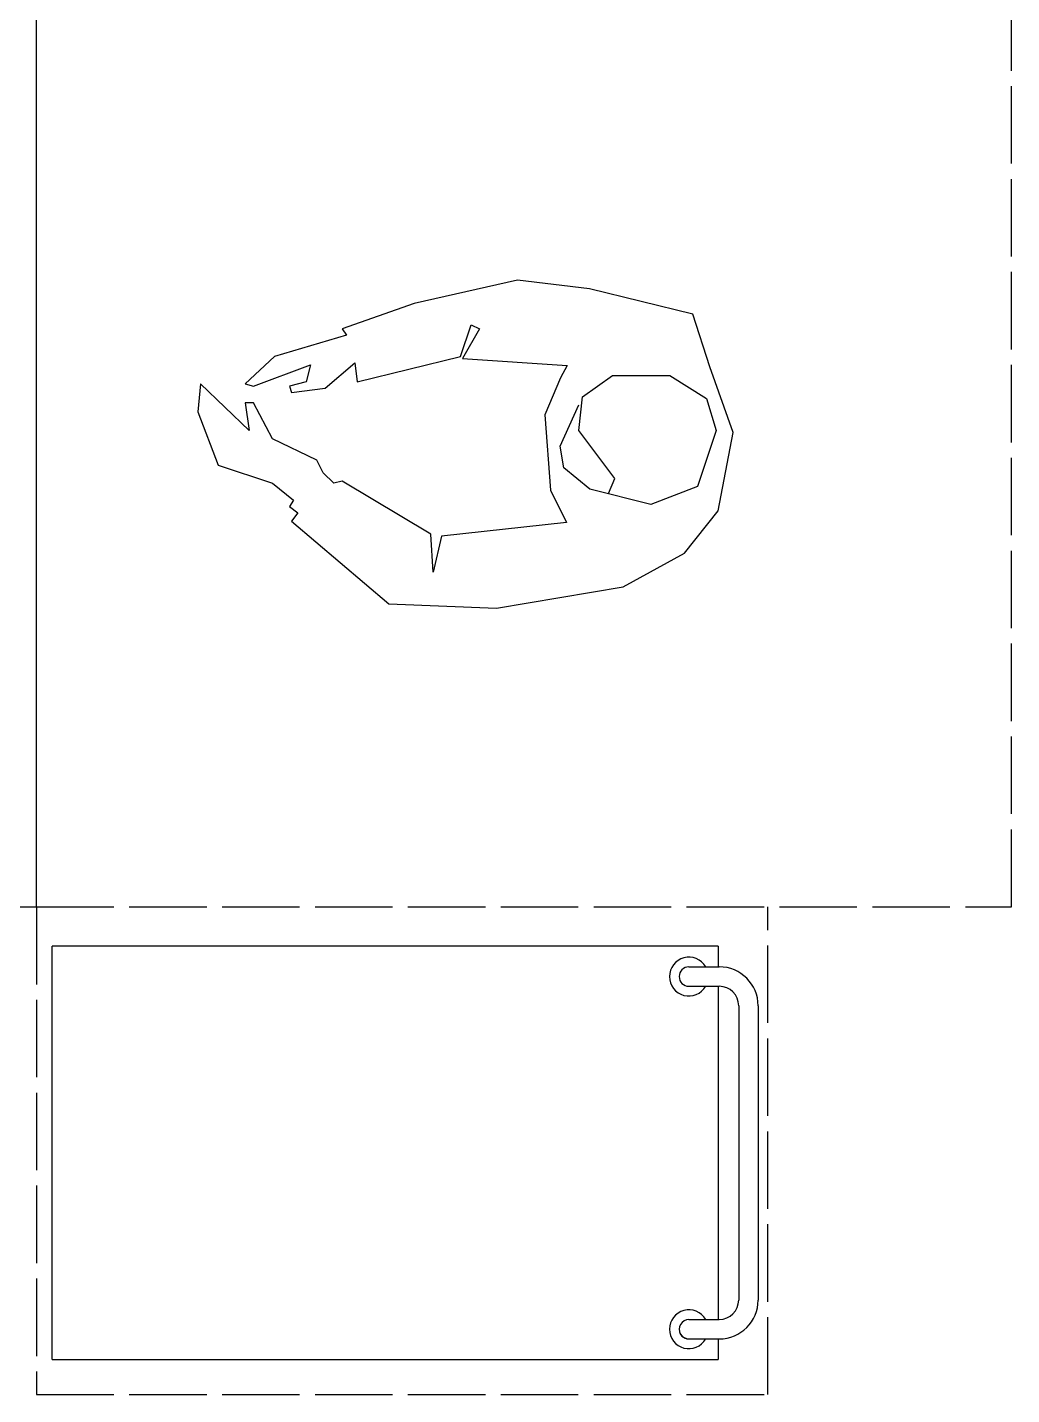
# Model space of a CAD drawing. Header units: millimetres. Extents: x -9564 to 100419, y -25359 to 24346.
# Drawn here: x 13323 to 14131, y 8459 to 9580 of the extents above; entities that cross this region are included whole.
import ezdxf

# ---------------------------------------------------------------- set-up
doc = ezdxf.new("R2010")
doc.units = ezdxf.units.MM
doc.header["$LTSCALE"] = 100
doc.linetypes.add('DASHED2', pattern=[0.762, 0.635, -0.127])
doc.layers.add('freecads.com', color=7, linetype='Continuous')

msp = doc.modelspace()

# ---------------------------------------------------------------- linework, layer by layer
for p, q in [((13330.812, 8858.631), (13330.812, 9681.631)), ((12514.812, 8858.631), (13330.812, 8858.631)), ((13343.757, 8487.446), (13343.757, 8826.331))]:
    msp.add_line(p, q)
at = {"color": 3, "linetype": 'DASHED2'}
for p, q in [((14130.812, 8858.631), (14130.812, 9681.631)), ((13330.812, 8858.631), (14130.812, 8858.631)), ((13330.812, 8858.631), (13330.812, 8458.631)), ((13930.812, 8458.631), (13930.812, 8858.631)), ((13330.812, 8458.631), (13930.812, 8458.631))]:
    msp.add_line(p, q, dxfattribs=at)
at = {"layer": 'freecads.com'}
for p, q in [((13725.525, 9372.545), (13640.613, 9353.469)), ((13784.443, 9365.609), (13725.525, 9372.545)), ((13869.355, 9344.799), (13784.443, 9365.609)), ((13640.613, 9353.469), (13581.695, 9332.659)), ((13883.218, 9301.444), (13869.355, 9344.799)), ((13581.695, 9332.659), (13585.161, 9327.457)), ((13678.737, 9310.115), (13687.401, 9336.128)), ((13694.333, 9332.659), (13680.47, 9308.381)), ((13687.401, 9336.128), (13694.333, 9332.659)), ((13585.161, 9327.457), (13526.243, 9310.115)), ((13526.243, 9310.115), (13501.982, 9287.571)), ((13593.825, 9289.305), (13678.737, 9310.115)), ((13680.47, 9308.381), (13766.288, 9302.73)), ((13508.914, 9285.836), (13555.702, 9303.178)), ((13555.702, 9303.178), (13552.236, 9289.305)), ((13567.832, 9284.102), (13592.092, 9304.912)), ((13592.092, 9304.912), (13593.825, 9289.305)), ((13766.288, 9302.73), (13760.842, 9292.573)), ((13902.279, 9247.685), (13883.218, 9301.444)), ((13465.568, 9287.593), (13463.164, 9264.539)), ((13505.448, 9249.419), (13465.568, 9287.593)), ((13501.982, 9287.571), (13508.914, 9285.836)), ((13552.236, 9289.305), (13538.373, 9285.836)), ((13538.373, 9285.836), (13540.106, 9280.634)), ((13760.842, 9292.573), (13747.861, 9262.225)), ((13778.766, 9276.857), (13803.505, 9294.507)), ((13803.505, 9294.507), (13850.293, 9294.507)), ((13850.293, 9294.507), (13880.536, 9275.481)), ((13540.106, 9280.634), (13567.832, 9284.102)), ((13775.779, 9249.419), (13778.766, 9276.857)), ((13880.536, 9275.481), (13888.416, 9249.419)), ((13463.164, 9264.539), (13479.989, 9220.832)), ((13508.914, 9271.963), (13501.982, 9271.963)), ((13501.982, 9271.963), (13505.448, 9249.419)), ((13524.51, 9242.482), (13508.914, 9271.963)), ((13760.392, 9236.45), (13775.87, 9270.326)), ((13747.861, 9262.225), (13752.665, 9200.479)), ((13560.9, 9225.14), (13524.51, 9242.482)), ((13805.316, 9209.841), (13775.779, 9249.419)), ((13888.416, 9249.419), (13873.165, 9203.309)), ((13890.149, 9183.52), (13902.279, 9247.685)), ((13763.34, 9218.775), (13760.392, 9236.45)), ((13479.989, 9220.832), (13524.51, 9206.064)), ((13566.099, 9214.735), (13560.9, 9225.14)), ((13784.715, 9201.1), (13763.34, 9218.775)), ((13574.764, 9206.064), (13566.099, 9214.735)), ((13581.695, 9207.798), (13574.764, 9206.064)), ((13654.476, 9164.444), (13581.695, 9207.798)), ((13800.156, 9197.655), (13805.316, 9209.841)), ((13524.51, 9206.064), (13541.839, 9192.191)), ((13752.665, 9200.479), (13765.551, 9173.851)), ((13834.837, 9188.58), (13784.715, 9201.1)), ((13873.165, 9203.309), (13834.837, 9188.58)), ((13541.839, 9192.191), (13538.373, 9186.988)), ((13538.373, 9186.988), (13545.304, 9181.786)), ((13545.304, 9181.786), (13540.106, 9174.849)), ((13540.106, 9174.849), (13619.819, 9107.216)), ((13765.551, 9173.851), (13663.141, 9162.71)), ((13862.423, 9148.836), (13890.149, 9183.52)), ((13656.209, 9133.229), (13654.476, 9164.444)), ((13663.141, 9162.71), (13656.209, 9133.229)), ((13812.169, 9121.089), (13862.423, 9148.836)), ((13708.196, 9103.748), (13812.169, 9121.089)), ((13619.819, 9107.216), (13708.196, 9103.748)), ((13889.959, 8826.331), (13343.757, 8826.331)), ((13889.959, 8826.331), (13866.038, 8826.331)), ((13889.959, 8826.331), (13881.986, 8826.331)), ((13889.959, 8826.331), (13889.959, 8818.357)), ((13889.959, 8826.331), (13889.959, 8809.469)), ((13889.959, 8826.331), (13889.959, 8809.469)), ((13866.038, 8809.469), (13890.956, 8809.469)), ((13866.038, 8793.522), (13890.956, 8793.522)), ((13889.959, 8793.522), (13889.959, 8520.255)), ((13906.904, 8777.574), (13906.904, 8536.203)), ((13922.851, 8777.574), (13922.851, 8536.203)), ((13866.038, 8520.255), (13890.956, 8520.255)), ((13866.038, 8504.308), (13890.956, 8504.308)), ((13889.959, 8504.308), (13889.959, 8487.446)), ((13343.757, 8487.446), (13889.959, 8487.446))]:
    msp.add_line(p, q, dxfattribs=at)
for centre, radius, start, end in [((13866.038, 8801.496), 15.948, 30, 330), ((13866.038, 8801.496), 7.974, 90, 270), ((13890.956, 8777.574), 31.895, 0, 90), ((13890.956, 8777.574), 15.948, 0, 90), ((13890.956, 8536.203), 15.948, 270, 0), ((13890.956, 8536.203), 31.895, 270, 0), ((13866.038, 8512.281), 15.948, 30, 330), ((13866.038, 8512.281), 7.974, 89.999891, 270), ((13866.038, 8512.281), 7.974, 180, 270)]:
    msp.add_arc(centre, radius, start, end, dxfattribs=at)

doc.saveas('drawing.dxf')
